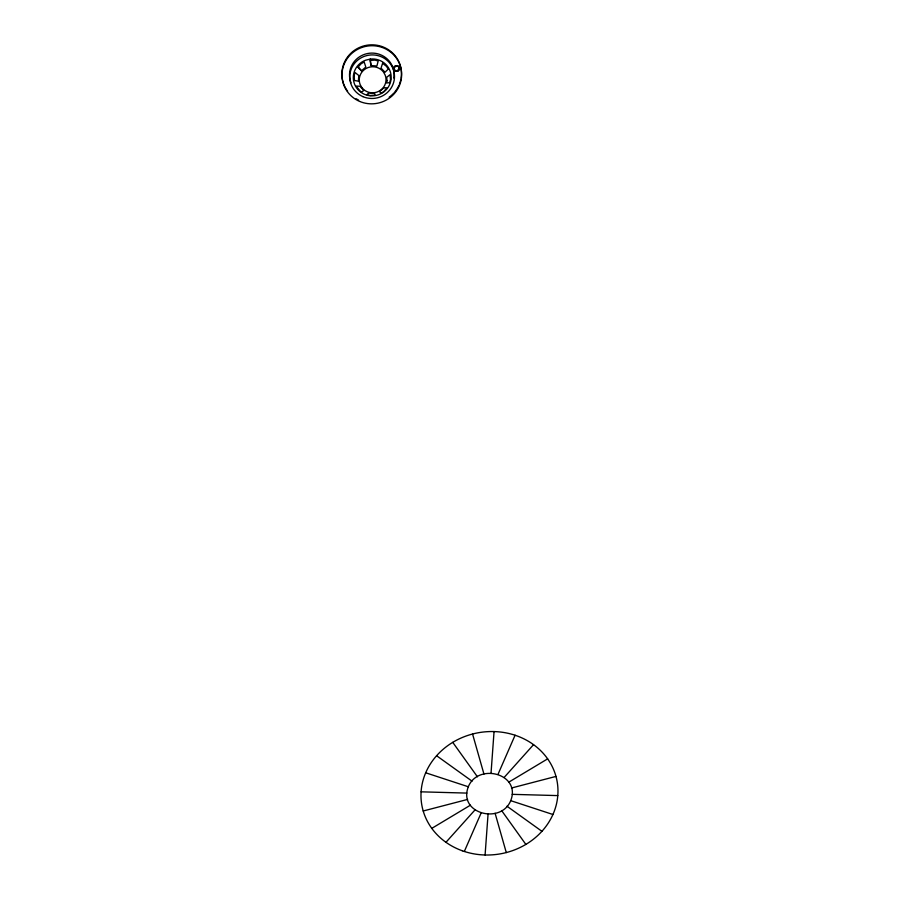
<?xml version="1.0" encoding="UTF-8"?>
<svg xmlns="http://www.w3.org/2000/svg" width="900" height="900" viewBox="0 0 900 900"><rect width="100%" height="100%" fill="white"/><g stroke="black" fill="none" stroke-linecap="round" stroke-linejoin="round"><path stroke-width="1.35" d="M485.089 855L488.059 814.129M491.029 773.212L494.055 731.565M399.015 69.165L399.127 68.513L397.147 71.032L394.639 70.211L395.786 70.886M468.315 786.758C457.864 813.679 500.94 824.715 510.728 800.663C521.325 773.674 478.035 762.559 468.315 786.758L425.689 772.785M464.321 851.467L481.095 813.049M498.026 774.304L515.081 735.232M358.256 66.836L361.226 63.652L364.185 62.044L365.816 67.072L361.406 70.83L357.93 67.365L358.256 66.836L361.463 70.74M399.15 68.625C399.904 64.485 391.399 66.026 394.661 70.335M445.95 842.31L475.043 809.876M504.09 777.51L533.554 744.66M397.294 66.15L394.751 66.645M397.789 70.796L398.329 70.403M431.786 828.371L470.407 805.196M508.714 782.212L547.639 758.857M423.202 810.99L467.595 799.425M511.493 788.006L555.986 776.419M371.081 65.587L376.897 65.992L378.18 61.009L374.951 60.098L369.945 60.435L371.081 65.587L370.44 60.311M421.088 791.831L466.875 793.091M512.19 794.34L557.786 795.6M510.728 800.663L552.938 814.5M436.59 755.719L472.05 781.166M506.97 806.22L541.924 831.308M452.745 742.342L477.439 776.812M501.604 810.551L525.859 844.414M394.267 69.806L394.031 69.188M472.556 734.006L483.952 774.079M495.101 813.262L506.284 852.57M347.591 91.17A29.824 29.014 -9.3 0 1 364.736 45.675A29.824 29.014 -9.3 0 1 401.074 78.255M400.838 79.492A29.824 29.014 -9.3 0 1 399.341 84.353M398.835 85.522A29.824 29.014 -9.3 0 1 394.762 91.991M393.93 92.948A29.824 29.014 -9.3 0 1 389.126 97.222M358.402 99.956A29.824 29.014 -9.3 0 1 356.119 98.752M351 82.823A22.331 21.724 -9.3 0 1 369.506 53.224A22.331 21.724 -9.3 0 1 393.851 78.097M354.127 75.645L354.499 80.505L358.391 81.18L358.774 75.51L355.039 72.484L354.127 75.645M387.056 80.719L386.46 82.957L389.7 82.699L390.532 79.515L390.037 74.666L386.707 77.299L387.056 80.719M382.59 63.315L381.037 68.13L385.02 72.248L388.226 69.142L386.483 66.341L382.59 63.315M383.951 87.705L379.642 91.552L380.846 93.319L383.738 91.642L386.933 87.862L383.951 87.705M368.629 92.925L366.919 94.725L370.17 95.535L375.142 95.074L374.434 93.172L368.629 92.925M363.814 90.461L361.665 92.014L360.214 91.204L356.186 86.074L359.944 86.265L363.814 90.461M370.282 59.074L365.468 60.244A18.956 18.439 -9.3 0 0 359.077 90.788A18.956 18.439 -9.3 0 0 390.15 83.272A18.956 18.439 -9.3 0 0 370.282 59.074M361.8 87.536L360.135 84.566A13.399 13.027 -9.3 0 1 383.479 72.045L385.144 75.026A13.399 13.027 -9.3 0 1 361.8 87.536M462.308 850.781A68.681 61.549 -9.3 0 0 557.516 784.001A68.681 61.549 -9.3 0 0 448.594 745.054A68.681 61.549 -9.3 0 0 462.308 850.781M395.032 70.852A2.857 2.779 -12.1 0 0 399.386 68.513A2.857 2.779 -12.1 0 0 395.179 66.026A2.857 2.779 -12.1 0 0 395.032 70.852M395.055 70.965A2.857 2.79 -12.1 0 0 399.409 68.636A2.857 2.79 -12.1 0 0 395.201 66.139A2.857 2.79 -12.1 0 0 395.055 70.965M359.572 101.385A29.857 29.047 -9.3 0 0 401.49 71.606A29.857 29.047 -9.3 0 0 354.375 51.345A29.857 29.047 -9.3 0 0 359.572 101.385M362.959 96.649A22.387 21.769 -9.3 0 0 394.38 74.295A22.387 21.769 -9.3 0 0 359.032 59.141A22.387 21.769 -9.3 0 0 362.959 96.649"/></g></svg>
